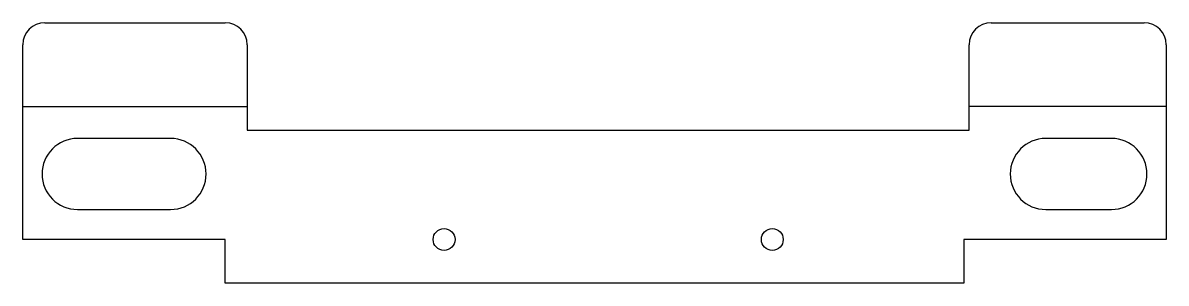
# Model space of a CAD drawing. Header units: millimetres. Extents: x 0 to 209, y 0 to 48.
import ezdxf

# ---------------------------------------------------------------- set-up
doc = ezdxf.new("R2010")
doc.units = ezdxf.units.MM
doc.header["$MEASUREMENT"] = 0
for name, color, linetype in [('Unfold_Sketch', 7, 'CONTINUOUS'), ('Unfold_Sketch_Bends', 7, 'CONTINUOUS'), ('Unfold_Sketch_Holes012', 7, 'CONTINUOUS'), ('Unfold_Sketch_Internal', 7, 'CONTINUOUS')]:
    doc.layers.add(name, color=color, linetype=linetype)

msp = doc.modelspace()

# ---------------------------------------------------------------- linework, layer by layer
at = {"layer": 'Unfold_Sketch'}
for p, q in [((4, 47.68), (37, 47.68)), ((177, 47.68), (205, 47.68)), ((0, 32.68), (0, 43.68)), ((41, 43.68), (41, 32.68)), ((173, 32.68), (173, 43.68)), ((209, 43.68), (209, 32.68)), ((0, 32), (0, 32.68)), ((0, 8), (0, 32)), ((41, 32.68), (41, 32)), ((41, 32), (41, 28)), ((173, 32), (173, 32.68)), ((173, 28), (173, 32)), ((209, 32.68), (209, 32)), ((209, 32), (209, 8)), ((41, 28), (173, 28)), ((37, 8), (0, 8)), ((37, 0), (37, 8)), ((209, 8), (172, 8)), ((172, 8), (172, 0)), ((172, 0), (37, 0))]:
    msp.add_line(p, q, dxfattribs=at)
for centre, start, end in [((4, 43.68), 90, 180), ((37, 43.68), 0, 90), ((177, 43.68), 90, 180), ((205, 43.68), 0, 90)]:
    msp.add_arc(centre, 4, start, end, dxfattribs=at)
at = {"layer": 'Unfold_Sketch_Bends'}
for p, q in [((0, 32.34), (41, 32.34)), ((209, 32.34), (173, 32.34))]:
    msp.add_line(p, q, dxfattribs=at)
at = {"layer": 'Unfold_Sketch_Holes012'}
for centre in [(77, 8), (137, 8)]:
    msp.add_circle(centre, 2, dxfattribs=at)
at = {"layer": 'Unfold_Sketch_Internal'}
for p, q in [((27, 26.5), (10, 26.5)), ((199, 26.5), (187, 26.5)), ((10, 13.5), (27, 13.5)), ((187, 13.5), (199, 13.5))]:
    msp.add_line(p, q, dxfattribs=at)
for centre, start, end in [((10, 20), 90, -90), ((27, 20), -90, 90), ((187, 20), 90, -90), ((199, 20), -90, 90)]:
    msp.add_arc(centre, 6.5, start, end, dxfattribs=at)

doc.saveas('drawing.dxf')
